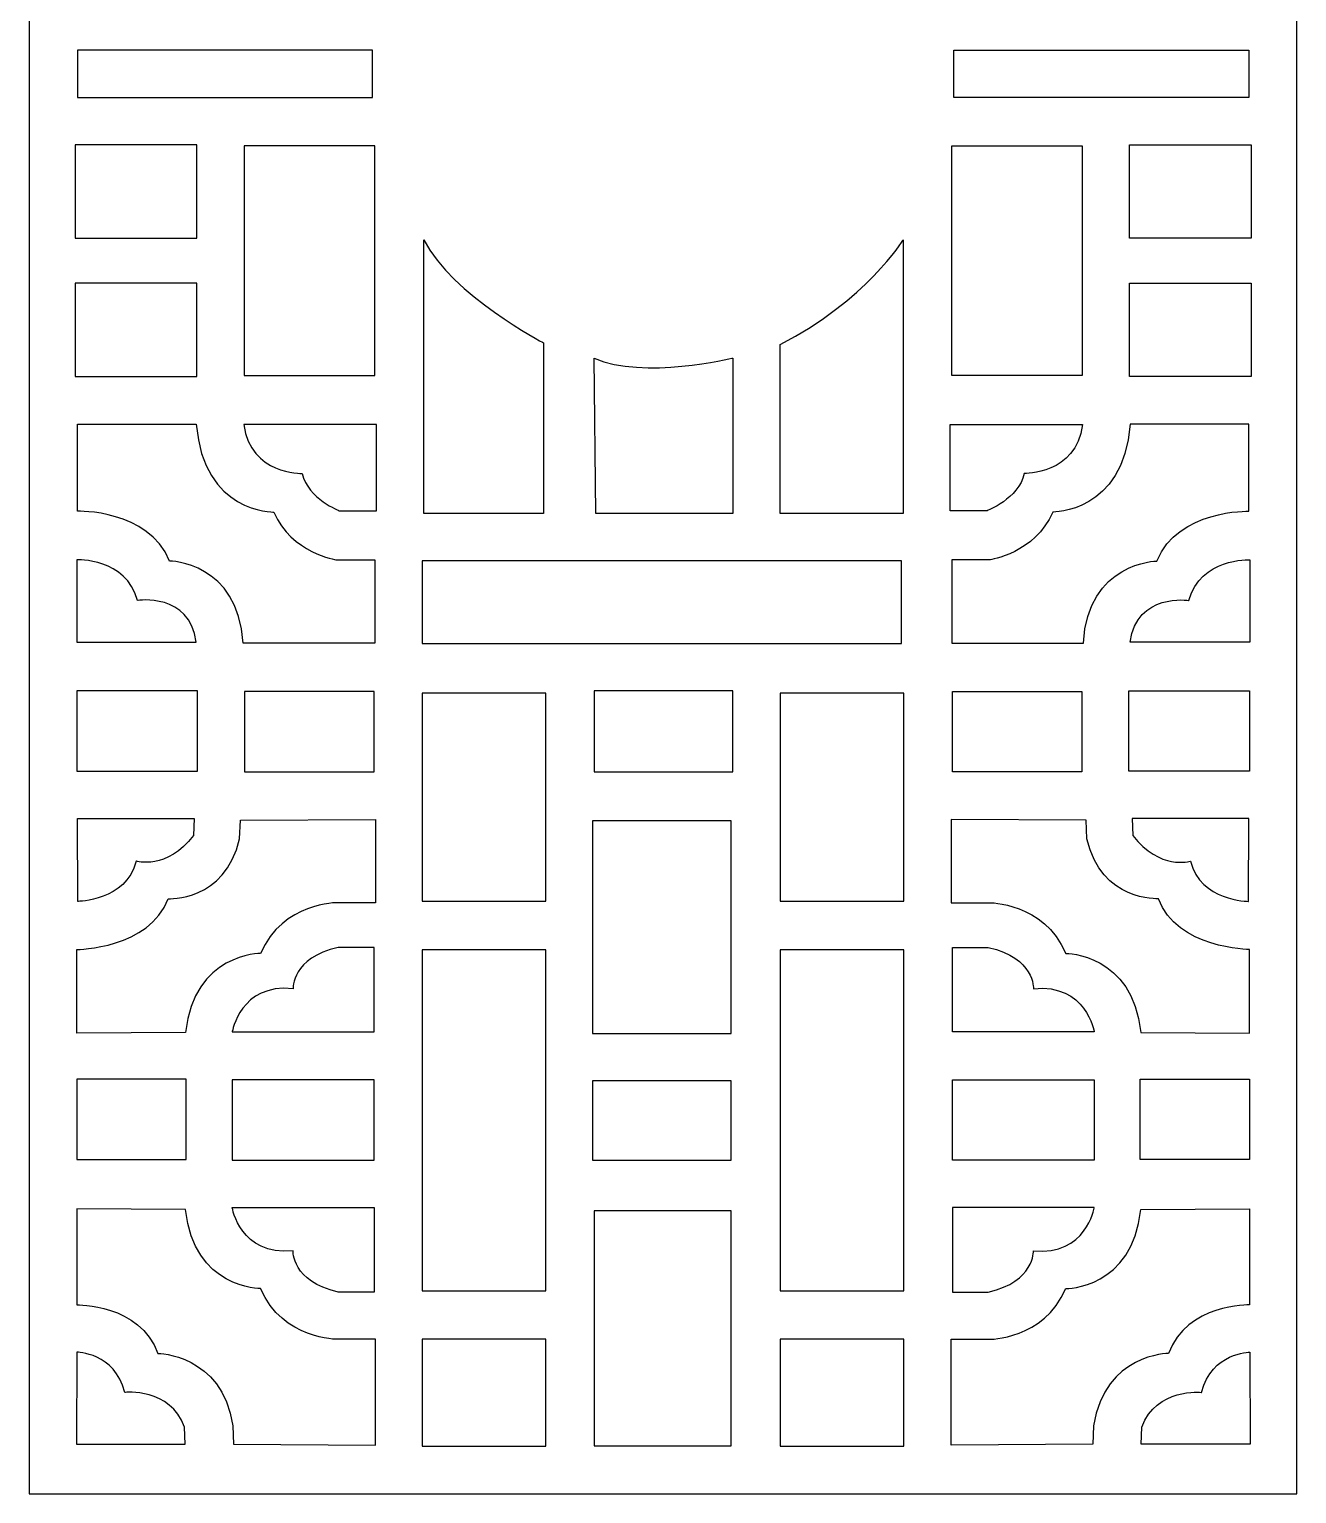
# Model space of a CAD drawing. Header units: centimetres. Extents: x -9.7 to 9.8, y -9.6 to 11.5.
# Drawn here: x -9.68 to -0.25, y -9.6 to 1.29 of the extents above; entities that cross this region are included whole.
import ezdxf

# ---------------------------------------------------------------- set-up
doc = ezdxf.new("R2010")
doc.units = ezdxf.units.CM
doc.header["$MEASUREMENT"] = 0
doc.layers.add('layer 1', color=7, linetype='Continuous')

msp = doc.modelspace()

# ---------------------------------------------------------------- linework, layer by layer
at = {"layer": 'layer 1', "color": 250}
for points, knots in [([(-9.68257, -9.60305), (-9.68257, -9.60305), (-9.68257, 11.51937), (-9.68257, 11.51937), (-9.68257, 11.51937), (-9.68257, 11.51937), (-0.25212, 11.51937), (-0.25212, 11.51937), (-0.25212, 11.51937), (-0.25212, 11.51937), (-0.25212, -9.60305), (-0.25212, -9.60305), (-0.25212, -9.60305), (-0.25212, -9.60305), (-9.68257, -9.60305), (-9.68257, -9.60305)], [0, 0, 0, 0, 0.2, 0.2, 0.2, 0.2, 0.4, 0.4, 0.4, 0.4, 0.6, 0.6, 0.6, 0.6, 1, 1, 1, 1]), ([(-9.32342, 0.78451), (-9.32342, 0.78451), (-9.32342, 1.1363), (-9.32342, 1.1363), (-9.32342, 1.1363), (-9.32342, 1.1363), (-7.12889, 1.1363), (-7.12889, 1.1363), (-7.12889, 1.1363), (-7.12889, 1.1363), (-7.12889, 0.78451), (-7.12889, 0.78451), (-7.12889, 0.78451), (-7.12889, 0.78451), (-9.32342, 0.78451), (-9.32342, 0.78451)], [0, 0, 0, 0, 0.2, 0.2, 0.2, 0.2, 0.4, 0.4, 0.4, 0.4, 0.6, 0.6, 0.6, 0.6, 1, 1, 1, 1]), ([(-0.60783, 0.78451), (-0.60783, 0.78451), (-0.60783, 1.1363), (-0.60783, 1.1363), (-0.60783, 1.1363), (-0.60783, 1.1363), (-2.80237, 1.1363), (-2.80237, 1.1363), (-2.80237, 1.1363), (-2.80237, 1.1363), (-2.80237, 0.78451), (-2.80237, 0.78451), (-2.80237, 0.78451), (-2.80237, 0.78451), (-0.60783, 0.78451), (-0.60783, 0.78451)], [0, 0, 0, 0, 0.2, 0.2, 0.2, 0.2, 0.4, 0.4, 0.4, 0.4, 0.6, 0.6, 0.6, 0.6, 1, 1, 1, 1]), ([(-9.34017, -0.2625), (-9.34017, -0.2625), (-9.34017, 0.43271), (-9.34017, 0.43271), (-9.34017, 0.43271), (-9.34017, 0.43271), (-8.43555, 0.43271), (-8.43555, 0.43271), (-8.43555, 0.43271), (-8.43555, 0.43271), (-8.43555, -0.2625), (-8.43555, -0.2625), (-8.43555, -0.2625), (-8.43555, -0.2625), (-9.34017, -0.2625), (-9.34017, -0.2625)], [0, 0, 0, 0, 0.2, 0.2, 0.2, 0.2, 0.4, 0.4, 0.4, 0.4, 0.6, 0.6, 0.6, 0.6, 1, 1, 1, 1]), ([(-8.08376, -1.28439), (-8.08376, -1.28439), (-8.08376, 0.42434), (-8.08376, 0.42434), (-8.08376, 0.42434), (-8.08376, 0.42434), (-7.11213, 0.42434), (-7.11213, 0.42434), (-7.11213, 0.42434), (-7.11213, 0.42434), (-7.11213, -1.28439), (-7.11213, -1.28439), (-7.11213, -1.28439), (-7.11213, -1.28439), (-8.08376, -1.28439), (-8.08376, -1.28439)], [0, 0, 0, 0, 0.2, 0.2, 0.2, 0.2, 0.4, 0.4, 0.4, 0.4, 0.6, 0.6, 0.6, 0.6, 1, 1, 1, 1]), ([(-1.8475, -1.28439), (-1.8475, -1.28439), (-1.8475, 0.42434), (-1.8475, 0.42434), (-1.8475, 0.42434), (-1.8475, 0.42434), (-2.81912, 0.42434), (-2.81912, 0.42434), (-2.81912, 0.42434), (-2.81912, 0.42434), (-2.81912, -1.28439), (-2.81912, -1.28439), (-2.81912, -1.28439), (-2.81912, -1.28439), (-1.8475, -1.28439), (-1.8475, -1.28439)], [0, 0, 0, 0, 0.2, 0.2, 0.2, 0.2, 0.4, 0.4, 0.4, 0.4, 0.6, 0.6, 0.6, 0.6, 1, 1, 1, 1]), ([(-0.59108, -0.2625), (-0.59108, -0.2625), (-0.59108, 0.43271), (-0.59108, 0.43271), (-0.59108, 0.43271), (-0.59108, 0.43271), (-1.4957, 0.43271), (-1.4957, 0.43271), (-1.4957, 0.43271), (-1.4957, 0.43271), (-1.4957, -0.2625), (-1.4957, -0.2625), (-1.4957, -0.2625), (-1.4957, -0.2625), (-0.59108, -0.2625), (-0.59108, -0.2625)], [0, 0, 0, 0, 0.2, 0.2, 0.2, 0.2, 0.4, 0.4, 0.4, 0.4, 0.6, 0.6, 0.6, 0.6, 1, 1, 1, 1]), ([(-6.74777, -2.31046), (-6.74777, -2.31046), (-5.85571, -2.31046), (-5.85571, -2.31046), (-5.85571, -2.31046), (-5.85571, -2.31046), (-5.85571, -1.04148), (-5.85571, -1.04148), (-5.85571, -1.04148), (-5.85571, -1.04148), (-6.53418, -0.68968), (-6.74777, -0.27507), (-6.74777, -0.27507), (-6.74777, -0.27507), (-6.74777, -2.31046), (-6.74777, -2.31046)], [0, 0, 0, 0, 0.2, 0.2, 0.2, 0.2, 0.4, 0.4, 0.4, 0.4, 0.6, 0.6, 0.6, 0.6, 1, 1, 1, 1]), ([(-4.09674, -2.31046), (-4.09674, -2.31046), (-3.17956, -2.31046), (-3.17956, -2.31046), (-3.17956, -2.31046), (-3.17956, -2.31046), (-3.17956, -0.27507), (-3.17956, -0.27507), (-3.17956, -0.27507), (-3.17956, -0.27507), (-3.45597, -0.72738), (-4.09674, -1.05404), (-4.09674, -1.05404), (-4.09674, -1.05404), (-4.09674, -2.31046), (-4.09674, -2.31046)], [0, 0, 0, 0, 0.2, 0.2, 0.2, 0.2, 0.4, 0.4, 0.4, 0.4, 0.6, 0.6, 0.6, 0.6, 1, 1, 1, 1]), ([(-9.34017, -1.29276), (-9.34017, -1.29276), (-9.34017, -0.59755), (-9.34017, -0.59755), (-9.34017, -0.59755), (-9.34017, -0.59755), (-8.43555, -0.59755), (-8.43555, -0.59755), (-8.43555, -0.59755), (-8.43555, -0.59755), (-8.43555, -1.29276), (-8.43555, -1.29276), (-8.43555, -1.29276), (-8.43555, -1.29276), (-9.34017, -1.29276), (-9.34017, -1.29276)], [0, 0, 0, 0, 0.2, 0.2, 0.2, 0.2, 0.4, 0.4, 0.4, 0.4, 0.6, 0.6, 0.6, 0.6, 1, 1, 1, 1]), ([(-0.59108, -1.29276), (-0.59108, -1.29276), (-0.59108, -0.59755), (-0.59108, -0.59755), (-0.59108, -0.59755), (-0.59108, -0.59755), (-1.4957, -0.59755), (-1.4957, -0.59755), (-1.4957, -0.59755), (-1.4957, -0.59755), (-1.4957, -1.29276), (-1.4957, -1.29276), (-1.4957, -1.29276), (-1.4957, -1.29276), (-0.59108, -1.29276), (-0.59108, -1.29276)], [0, 0, 0, 0, 0.2, 0.2, 0.2, 0.2, 0.4, 0.4, 0.4, 0.4, 0.6, 0.6, 0.6, 0.6, 1, 1, 1, 1]), ([(-5.46623, -2.31046), (-5.46623, -2.31046), (-4.44854, -2.31046), (-4.44854, -2.31046), (-4.44854, -2.31046), (-4.44854, -2.31046), (-4.44854, -1.15456), (-4.44854, -1.15456), (-4.44854, -1.15456), (-4.44854, -1.15456), (-5.11444, -1.31789), (-5.47879, -1.15456), (-5.47879, -1.15456), (-5.47879, -1.15456), (-5.46623, -2.31046), (-5.46623, -2.31046)], [0, 0, 0, 0, 0.2, 0.2, 0.2, 0.2, 0.4, 0.4, 0.4, 0.4, 0.6, 0.6, 0.6, 0.6, 1, 1, 1, 1]), ([(-8.09213, -3.2758), (-8.09213, -3.2758), (-7.11213, -3.2758), (-7.11213, -3.2758), (-7.11213, -3.2758), (-7.11213, -3.2758), (-7.11213, -2.65598), (-7.11213, -2.65598), (-7.11213, -2.65598), (-7.11213, -2.65598), (-7.39692, -2.65598), (-7.39692, -2.65598), (-7.39692, -2.65598), (-7.39692, -2.65598), (-7.73196, -2.60571), (-7.86388, -2.29999), (-7.86388, -2.29999), (-7.86388, -2.29999), (-8.38739, -2.31046), (-8.43974, -1.64665), (-8.43974, -1.64665), (-8.43974, -1.64665), (-9.32342, -1.64665), (-9.32342, -1.64665), (-9.32342, -1.64665), (-9.32342, -1.64665), (-9.32342, -2.29371), (-9.32342, -2.29371), (-9.32342, -2.29371), (-9.32342, -2.29371), (-8.79782, -2.27905), (-8.63867, -2.66434), (-8.63867, -2.66434), (-8.63867, -2.66434), (-8.12564, -2.67273), (-8.09213, -3.2758)], [0, 0, 0, 0, 0.1, 0.1, 0.1, 0.1, 0.2, 0.2, 0.2, 0.2, 0.3, 0.3, 0.3, 0.3, 0.4, 0.4, 0.4, 0.4, 0.5, 0.5, 0.5, 0.5, 0.6, 0.6, 0.6, 0.6, 0.7, 0.7, 0.7, 0.7, 0.8, 0.8, 0.8, 0.8, 1, 1, 1, 1]), ([(-7.09957, -2.29161), (-7.09957, -2.29161), (-7.37388, -2.29161), (-7.37388, -2.29161), (-7.37388, -2.29161), (-7.37388, -2.29161), (-7.60841, -2.20156), (-7.65239, -2.01311), (-7.65239, -2.01311), (-7.65239, -2.01311), (-8.0356, -2.02567), (-8.08585, -1.64874), (-8.08585, -1.64874), (-8.08585, -1.64874), (-7.09957, -1.64874), (-7.09957, -1.64874), (-7.09957, -1.64874), (-7.09957, -1.64874), (-7.09957, -2.29161), (-7.09957, -2.29161)], [0, 0, 0, 0, 0.16666667, 0.16666667, 0.16666667, 0.16666667, 0.33333333, 0.33333333, 0.33333333, 0.33333333, 0.5, 0.5, 0.5, 0.5, 0.66666667, 0.66666667, 0.66666667, 0.66666667, 1, 1, 1, 1]), ([(-2.83169, -2.29161), (-2.83169, -2.29161), (-2.55737, -2.29161), (-2.55737, -2.29161), (-2.55737, -2.29161), (-2.55737, -2.29161), (-2.32284, -2.20156), (-2.27887, -2.01311), (-2.27887, -2.01311), (-2.27887, -2.01311), (-1.89566, -2.02567), (-1.8454, -1.64874), (-1.8454, -1.64874), (-1.8454, -1.64874), (-2.83169, -1.64874), (-2.83169, -1.64874), (-2.83169, -1.64874), (-2.83169, -1.64874), (-2.83169, -2.29161), (-2.83169, -2.29161)], [0, 0, 0, 0, 0.16666667, 0.16666667, 0.16666667, 0.16666667, 0.33333333, 0.33333333, 0.33333333, 0.33333333, 0.5, 0.5, 0.5, 0.5, 0.66666667, 0.66666667, 0.66666667, 0.66666667, 1, 1, 1, 1]), ([(-1.83912, -3.2758), (-1.83912, -3.2758), (-2.81912, -3.2758), (-2.81912, -3.2758), (-2.81912, -3.2758), (-2.81912, -3.2758), (-2.81912, -2.65598), (-2.81912, -2.65598), (-2.81912, -2.65598), (-2.81912, -2.65598), (-2.53434, -2.65598), (-2.53434, -2.65598), (-2.53434, -2.65598), (-2.53434, -2.65598), (-2.19929, -2.60571), (-2.06737, -2.29999), (-2.06737, -2.29999), (-2.06737, -2.29999), (-1.54386, -2.31046), (-1.49152, -1.64665), (-1.49152, -1.64665), (-1.49152, -1.64665), (-0.60783, -1.64665), (-0.60783, -1.64665), (-0.60783, -1.64665), (-0.60783, -1.64665), (-0.60783, -2.29371), (-0.60783, -2.29371), (-0.60783, -2.29371), (-0.60783, -2.29371), (-1.13344, -2.27905), (-1.29258, -2.66434), (-1.29258, -2.66434), (-1.29258, -2.66434), (-1.80562, -2.67273), (-1.83912, -3.2758)], [0, 0, 0, 0, 0.1, 0.1, 0.1, 0.1, 0.2, 0.2, 0.2, 0.2, 0.3, 0.3, 0.3, 0.3, 0.4, 0.4, 0.4, 0.4, 0.5, 0.5, 0.5, 0.5, 0.6, 0.6, 0.6, 0.6, 0.7, 0.7, 0.7, 0.7, 0.8, 0.8, 0.8, 0.8, 1, 1, 1, 1]), ([(-8.43974, -3.26743), (-8.43974, -3.26743), (-9.3297, -3.26743), (-9.3297, -3.26743), (-9.3297, -3.26743), (-9.3297, -3.26743), (-9.3297, -2.65598), (-9.3297, -2.65598), (-9.3297, -2.65598), (-9.3297, -2.65598), (-8.96115, -2.63922), (-8.87739, -2.95751), (-8.87739, -2.95751), (-8.87739, -2.95751), (-8.49, -2.89888), (-8.43974, -3.26743)], [0, 0, 0, 0, 0.2, 0.2, 0.2, 0.2, 0.4, 0.4, 0.4, 0.4, 0.6, 0.6, 0.6, 0.6, 1, 1, 1, 1]), ([(-6.76033, -3.2779), (-6.76033, -3.2779), (-6.76033, -2.66226), (-6.76033, -2.66226), (-6.76033, -2.66226), (-6.76033, -2.66226), (-3.19212, -2.66226), (-3.19212, -2.66226), (-3.19212, -2.66226), (-3.19212, -2.66226), (-3.19212, -3.2779), (-3.19212, -3.2779), (-3.19212, -3.2779), (-3.19212, -3.2779), (-6.76033, -3.2779), (-6.76033, -3.2779)], [0, 0, 0, 0, 0.2, 0.2, 0.2, 0.2, 0.4, 0.4, 0.4, 0.4, 0.6, 0.6, 0.6, 0.6, 1, 1, 1, 1]), ([(-1.49152, -3.26743), (-1.49152, -3.26743), (-0.60155, -3.26743), (-0.60155, -3.26743), (-0.60155, -3.26743), (-0.60155, -3.26743), (-0.60155, -2.65598), (-0.60155, -2.65598), (-0.60155, -2.65598), (-0.60155, -2.65598), (-0.9701, -2.63922), (-1.05386, -2.95751), (-1.05386, -2.95751), (-1.05386, -2.95751), (-1.44126, -2.89888), (-1.49152, -3.26743)], [0, 0, 0, 0, 0.2, 0.2, 0.2, 0.2, 0.4, 0.4, 0.4, 0.4, 0.6, 0.6, 0.6, 0.6, 1, 1, 1, 1]), ([(-9.32847, -4.22775), (-9.32847, -4.22775), (-9.32847, -3.62969), (-9.32847, -3.62969), (-9.32847, -3.62969), (-9.32847, -3.62969), (-8.43049, -3.62969), (-8.43049, -3.62969), (-8.43049, -3.62969), (-8.43049, -3.62969), (-8.43049, -4.22775), (-8.43049, -4.22775), (-8.43049, -4.22775), (-8.43049, -4.22775), (-9.32847, -4.22775), (-9.32847, -4.22775)], [0, 0, 0, 0, 0.2, 0.2, 0.2, 0.2, 0.4, 0.4, 0.4, 0.4, 0.6, 0.6, 0.6, 0.6, 1, 1, 1, 1]), ([(-8.08053, -4.23277), (-8.08053, -4.23277), (-8.08053, -3.63472), (-8.08053, -3.63472), (-8.08053, -3.63472), (-8.08053, -3.63472), (-7.11705, -3.63472), (-7.11705, -3.63472), (-7.11705, -3.63472), (-7.11705, -3.63472), (-7.11705, -4.23277), (-7.11705, -4.23277), (-7.11705, -4.23277), (-7.11705, -4.23277), (-8.08053, -4.23277), (-8.08053, -4.23277)], [0, 0, 0, 0, 0.2, 0.2, 0.2, 0.2, 0.4, 0.4, 0.4, 0.4, 0.6, 0.6, 0.6, 0.6, 1, 1, 1, 1]), ([(-6.76033, -5.19602), (-6.76033, -5.19602), (-6.76033, -3.64645), (-6.76033, -3.64645), (-6.76033, -3.64645), (-6.76033, -3.64645), (-5.83896, -3.64645), (-5.83896, -3.64645), (-5.83896, -3.64645), (-5.83896, -3.64645), (-5.83896, -5.19602), (-5.83896, -5.19602), (-5.83896, -5.19602), (-5.83896, -5.19602), (-6.76033, -5.19602), (-6.76033, -5.19602)], [0, 0, 0, 0, 0.2, 0.2, 0.2, 0.2, 0.4, 0.4, 0.4, 0.4, 0.6, 0.6, 0.6, 0.6, 1, 1, 1, 1]), ([(-5.47879, -4.23277), (-5.47879, -4.23277), (-5.47879, -3.62969), (-5.47879, -3.62969), (-5.47879, -3.62969), (-5.47879, -3.62969), (-4.44854, -3.62969), (-4.44854, -3.62969), (-4.44854, -3.62969), (-4.44854, -3.62969), (-4.44854, -4.23277), (-4.44854, -4.23277), (-4.44854, -4.23277), (-4.44854, -4.23277), (-5.47879, -4.23277), (-5.47879, -4.23277)], [0, 0, 0, 0, 0.2, 0.2, 0.2, 0.2, 0.4, 0.4, 0.4, 0.4, 0.6, 0.6, 0.6, 0.6, 1, 1, 1, 1]), ([(-4.09674, -5.19602), (-4.09674, -5.19602), (-4.09674, -3.64645), (-4.09674, -3.64645), (-4.09674, -3.64645), (-4.09674, -3.64645), (-3.17537, -3.64645), (-3.17537, -3.64645), (-3.17537, -3.64645), (-3.17537, -3.64645), (-3.17537, -5.19602), (-3.17537, -5.19602), (-3.17537, -5.19602), (-3.17537, -5.19602), (-4.09674, -5.19602), (-4.09674, -5.19602)], [0, 0, 0, 0, 0.2, 0.2, 0.2, 0.2, 0.4, 0.4, 0.4, 0.4, 0.6, 0.6, 0.6, 0.6, 1, 1, 1, 1]), ([(-1.85072, -4.23277), (-1.85072, -4.23277), (-1.85072, -3.63472), (-1.85072, -3.63472), (-1.85072, -3.63472), (-1.85072, -3.63472), (-2.81421, -3.63472), (-2.81421, -3.63472), (-2.81421, -3.63472), (-2.81421, -3.63472), (-2.81421, -4.23277), (-2.81421, -4.23277), (-2.81421, -4.23277), (-2.81421, -4.23277), (-1.85072, -4.23277), (-1.85072, -4.23277)], [0, 0, 0, 0, 0.2, 0.2, 0.2, 0.2, 0.4, 0.4, 0.4, 0.4, 0.6, 0.6, 0.6, 0.6, 1, 1, 1, 1]), ([(-0.60278, -4.22775), (-0.60278, -4.22775), (-0.60278, -3.62969), (-0.60278, -3.62969), (-0.60278, -3.62969), (-0.60278, -3.62969), (-1.50076, -3.62969), (-1.50076, -3.62969), (-1.50076, -3.62969), (-1.50076, -3.62969), (-1.50076, -4.22775), (-1.50076, -4.22775), (-1.50076, -4.22775), (-1.50076, -4.22775), (-0.60278, -4.22775), (-0.60278, -4.22775)], [0, 0, 0, 0, 0.2, 0.2, 0.2, 0.2, 0.4, 0.4, 0.4, 0.4, 0.6, 0.6, 0.6, 0.6, 1, 1, 1, 1]), ([(-9.32845, -6.17645), (-9.32845, -6.17645), (-8.51931, -6.17143), (-8.51931, -6.17143), (-8.51931, -6.17143), (-8.45901, -5.58342), (-7.96147, -5.58342), (-7.96147, -5.58342), (-7.96147, -5.58342), (-7.79562, -5.20147), (-7.38854, -5.20649), (-7.38854, -5.20649), (-7.38854, -5.20649), (-7.38854, -5.20649), (-7.1071, -5.20649), (-7.1071, -5.20649), (-7.1071, -5.20649), (-7.1071, -5.20649), (-7.1071, -4.58666), (-7.1071, -4.58666), (-7.1071, -4.58666), (-7.1071, -4.58666), (-8.11223, -4.59315), (-8.11223, -4.59315), (-8.11223, -4.59315), (-8.11223, -4.59315), (-8.11726, -4.73074), (-8.11726, -4.73074), (-8.11726, -4.73074), (-8.22783, -5.20147), (-8.64998, -5.17634), (-8.64998, -5.17634), (-8.64998, -5.17634), (-8.78568, -5.54824), (-9.32845, -5.55494), (-9.32845, -5.55494), (-9.32845, -5.55494), (-9.32845, -5.55494), (-9.32845, -6.17645), (-9.32845, -6.17645)], [0, 0, 0, 0, 0.09090909, 0.09090909, 0.09090909, 0.09090909, 0.18181818, 0.18181818, 0.18181818, 0.18181818, 0.27272727, 0.27272727, 0.27272727, 0.27272727, 0.36363636, 0.36363636, 0.36363636, 0.36363636, 0.45454545, 0.45454545, 0.45454545, 0.45454545, 0.54545455, 0.54545455, 0.54545455, 0.54545455, 0.63636364, 0.63636364, 0.63636364, 0.63636364, 0.72727273, 0.72727273, 0.72727273, 0.72727273, 0.81818182, 0.81818182, 0.81818182, 0.81818182, 1, 1, 1, 1]), ([(-9.32342, -4.58065), (-9.32342, -4.58065), (-9.32132, -5.19629), (-9.32132, -5.19629), (-9.32132, -5.19629), (-9.32132, -5.19629), (-8.96324, -5.19569), (-8.88786, -4.89774), (-8.88786, -4.89774), (-8.88786, -4.89774), (-8.65931, -4.96714), (-8.45948, -4.70628), (-8.45948, -4.70628), (-8.45948, -4.70628), (-8.4559, -4.58065), (-8.4559, -4.58065), (-8.4559, -4.58065), (-8.4559, -4.58065), (-9.32342, -4.58065), (-9.32342, -4.58065)], [0, 0, 0, 0, 0.16666667, 0.16666667, 0.16666667, 0.16666667, 0.33333333, 0.33333333, 0.33333333, 0.33333333, 0.5, 0.5, 0.5, 0.5, 0.66666667, 0.66666667, 0.66666667, 0.66666667, 1, 1, 1, 1]), ([(-5.49135, -6.18022), (-5.49135, -6.18022), (-5.49135, -4.59714), (-5.49135, -4.59714), (-5.49135, -4.59714), (-5.49135, -4.59714), (-4.4611, -4.59714), (-4.4611, -4.59714), (-4.4611, -4.59714), (-4.4611, -4.59714), (-4.4611, -6.18022), (-4.4611, -6.18022), (-4.4611, -6.18022), (-4.4611, -6.18022), (-5.49135, -6.18022), (-5.49135, -6.18022)], [0, 0, 0, 0, 0.2, 0.2, 0.2, 0.2, 0.4, 0.4, 0.4, 0.4, 0.6, 0.6, 0.6, 0.6, 1, 1, 1, 1]), ([(-0.60281, -6.17645), (-0.60281, -6.17645), (-1.41194, -6.17143), (-1.41194, -6.17143), (-1.41194, -6.17143), (-1.47225, -5.58342), (-1.96979, -5.58342), (-1.96979, -5.58342), (-1.96979, -5.58342), (-2.13563, -5.20147), (-2.54271, -5.20649), (-2.54271, -5.20649), (-2.54271, -5.20649), (-2.54271, -5.20649), (-2.82415, -5.20649), (-2.82415, -5.20649), (-2.82415, -5.20649), (-2.82415, -5.20649), (-2.82415, -4.58666), (-2.82415, -4.58666), (-2.82415, -4.58666), (-2.82415, -4.58666), (-1.81902, -4.59315), (-1.81902, -4.59315), (-1.81902, -4.59315), (-1.81902, -4.59315), (-1.814, -4.73074), (-1.814, -4.73074), (-1.814, -4.73074), (-1.70343, -5.20147), (-1.28127, -5.17634), (-1.28127, -5.17634), (-1.28127, -5.17634), (-1.14558, -5.54824), (-0.60281, -5.55494), (-0.60281, -5.55494), (-0.60281, -5.55494), (-0.60281, -5.55494), (-0.60281, -6.17645), (-0.60281, -6.17645)], [0, 0, 0, 0, 0.09090909, 0.09090909, 0.09090909, 0.09090909, 0.18181818, 0.18181818, 0.18181818, 0.18181818, 0.27272727, 0.27272727, 0.27272727, 0.27272727, 0.36363636, 0.36363636, 0.36363636, 0.36363636, 0.45454545, 0.45454545, 0.45454545, 0.45454545, 0.54545455, 0.54545455, 0.54545455, 0.54545455, 0.63636364, 0.63636364, 0.63636364, 0.63636364, 0.72727273, 0.72727273, 0.72727273, 0.72727273, 0.81818182, 0.81818182, 0.81818182, 0.81818182, 1, 1, 1, 1]), ([(-0.60783, -4.58065), (-0.60783, -4.58065), (-0.60993, -5.19629), (-0.60993, -5.19629), (-0.60993, -5.19629), (-0.60993, -5.19629), (-0.968, -5.19569), (-1.04339, -4.89774), (-1.04339, -4.89774), (-1.04339, -4.89774), (-1.27194, -4.96714), (-1.47177, -4.70628), (-1.47177, -4.70628), (-1.47177, -4.70628), (-1.47536, -4.58065), (-1.47536, -4.58065), (-1.47536, -4.58065), (-1.47536, -4.58065), (-0.60783, -4.58065), (-0.60783, -4.58065)], [0, 0, 0, 0, 0.16666667, 0.16666667, 0.16666667, 0.16666667, 0.33333333, 0.33333333, 0.33333333, 0.33333333, 0.5, 0.5, 0.5, 0.5, 0.66666667, 0.66666667, 0.66666667, 0.66666667, 1, 1, 1, 1]), ([(-7.11715, -5.53944), (-7.11715, -5.53944), (-7.11715, -6.16766), (-7.11715, -6.16766), (-7.11715, -6.16766), (-7.11715, -6.16766), (-8.17254, -6.16766), (-8.17254, -6.16766), (-8.17254, -6.16766), (-8.17254, -6.16766), (-8.11223, -5.80581), (-7.72023, -5.84601), (-7.72023, -5.84601), (-7.72023, -5.84601), (-7.73028, -5.61483), (-7.38352, -5.53944), (-7.38352, -5.53944), (-7.38352, -5.53944), (-7.11715, -5.53944), (-7.11715, -5.53944)], [0, 0, 0, 0, 0.16666667, 0.16666667, 0.16666667, 0.16666667, 0.33333333, 0.33333333, 0.33333333, 0.33333333, 0.5, 0.5, 0.5, 0.5, 0.66666667, 0.66666667, 0.66666667, 0.66666667, 1, 1, 1, 1]), ([(-2.8141, -5.53944), (-2.8141, -5.53944), (-2.8141, -6.16766), (-2.8141, -6.16766), (-2.8141, -6.16766), (-2.8141, -6.16766), (-1.75871, -6.16766), (-1.75871, -6.16766), (-1.75871, -6.16766), (-1.75871, -6.16766), (-1.81902, -5.80581), (-2.21102, -5.84601), (-2.21102, -5.84601), (-2.21102, -5.84601), (-2.20097, -5.61483), (-2.54774, -5.53944), (-2.54774, -5.53944), (-2.54774, -5.53944), (-2.8141, -5.53944), (-2.8141, -5.53944)], [0, 0, 0, 0, 0.16666667, 0.16666667, 0.16666667, 0.16666667, 0.33333333, 0.33333333, 0.33333333, 0.33333333, 0.5, 0.5, 0.5, 0.5, 0.66666667, 0.66666667, 0.66666667, 0.66666667, 1, 1, 1, 1]), ([(-6.76033, -8.09415), (-6.76033, -8.09415), (-6.76033, -5.5562), (-6.76033, -5.5562), (-6.76033, -5.5562), (-6.76033, -5.5562), (-5.83896, -5.5562), (-5.83896, -5.5562), (-5.83896, -5.5562), (-5.83896, -5.5562), (-5.83896, -8.09415), (-5.83896, -8.09415), (-5.83896, -8.09415), (-5.83896, -8.09415), (-6.76033, -8.09415), (-6.76033, -8.09415)], [0, 0, 0, 0, 0.2, 0.2, 0.2, 0.2, 0.4, 0.4, 0.4, 0.4, 0.6, 0.6, 0.6, 0.6, 1, 1, 1, 1]), ([(-4.09674, -8.09415), (-4.09674, -8.09415), (-4.09674, -5.5562), (-4.09674, -5.5562), (-4.09674, -5.5562), (-4.09674, -5.5562), (-3.17537, -5.5562), (-3.17537, -5.5562), (-3.17537, -5.5562), (-3.17537, -5.5562), (-3.17537, -8.09415), (-3.17537, -8.09415), (-3.17537, -8.09415), (-3.17537, -8.09415), (-4.09674, -8.09415), (-4.09674, -8.09415)], [0, 0, 0, 0, 0.2, 0.2, 0.2, 0.2, 0.4, 0.4, 0.4, 0.4, 0.6, 0.6, 0.6, 0.6, 1, 1, 1, 1]), ([(-9.32845, -7.1175), (-9.32845, -7.1175), (-9.32845, -6.51945), (-9.32845, -6.51945), (-9.32845, -6.51945), (-9.32845, -6.51945), (-8.51429, -6.51945), (-8.51429, -6.51945), (-8.51429, -6.51945), (-8.51429, -6.51945), (-8.51429, -7.1175), (-8.51429, -7.1175), (-8.51429, -7.1175), (-8.51429, -7.1175), (-9.32845, -7.1175), (-9.32845, -7.1175)], [0, 0, 0, 0, 0.2, 0.2, 0.2, 0.2, 0.4, 0.4, 0.4, 0.4, 0.6, 0.6, 0.6, 0.6, 1, 1, 1, 1]), ([(-8.17264, -7.12253), (-8.17264, -7.12253), (-8.17264, -6.52447), (-8.17264, -6.52447), (-8.17264, -6.52447), (-8.17264, -6.52447), (-7.11706, -6.52447), (-7.11706, -6.52447), (-7.11706, -6.52447), (-7.11706, -6.52447), (-7.11706, -7.12253), (-7.11706, -7.12253), (-7.11706, -7.12253), (-7.11706, -7.12253), (-8.17264, -7.12253), (-8.17264, -7.12253)], [0, 0, 0, 0, 0.2, 0.2, 0.2, 0.2, 0.4, 0.4, 0.4, 0.4, 0.6, 0.6, 0.6, 0.6, 1, 1, 1, 1]), ([(-5.49135, -7.12253), (-5.49135, -7.12253), (-5.49135, -6.53201), (-5.49135, -6.53201), (-5.49135, -6.53201), (-5.49135, -6.53201), (-4.4611, -6.53201), (-4.4611, -6.53201), (-4.4611, -6.53201), (-4.4611, -6.53201), (-4.4611, -7.12253), (-4.4611, -7.12253), (-4.4611, -7.12253), (-4.4611, -7.12253), (-5.49135, -7.12253), (-5.49135, -7.12253)], [0, 0, 0, 0, 0.2, 0.2, 0.2, 0.2, 0.4, 0.4, 0.4, 0.4, 0.6, 0.6, 0.6, 0.6, 1, 1, 1, 1]), ([(-1.75862, -7.12253), (-1.75862, -7.12253), (-1.75862, -6.52447), (-1.75862, -6.52447), (-1.75862, -6.52447), (-1.75862, -6.52447), (-2.81419, -6.52447), (-2.81419, -6.52447), (-2.81419, -6.52447), (-2.81419, -6.52447), (-2.81419, -7.12253), (-2.81419, -7.12253), (-2.81419, -7.12253), (-2.81419, -7.12253), (-1.75862, -7.12253), (-1.75862, -7.12253)], [0, 0, 0, 0, 0.2, 0.2, 0.2, 0.2, 0.4, 0.4, 0.4, 0.4, 0.6, 0.6, 0.6, 0.6, 1, 1, 1, 1]), ([(-0.60281, -7.1175), (-0.60281, -7.1175), (-0.60281, -6.51945), (-0.60281, -6.51945), (-0.60281, -6.51945), (-0.60281, -6.51945), (-1.41697, -6.51945), (-1.41697, -6.51945), (-1.41697, -6.51945), (-1.41697, -6.51945), (-1.41697, -7.1175), (-1.41697, -7.1175), (-1.41697, -7.1175), (-1.41697, -7.1175), (-0.60281, -7.1175), (-0.60281, -7.1175)], [0, 0, 0, 0, 0.2, 0.2, 0.2, 0.2, 0.4, 0.4, 0.4, 0.4, 0.6, 0.6, 0.6, 0.6, 1, 1, 1, 1]), ([(-9.32845, -7.48438), (-9.32845, -7.48438), (-8.51931, -7.4894), (-8.51931, -7.4894), (-8.51931, -7.4894), (-8.45901, -8.07741), (-7.96147, -8.07741), (-7.96147, -8.07741), (-7.96147, -8.07741), (-7.79562, -8.45936), (-7.38854, -8.45433), (-7.38854, -8.45433), (-7.38854, -8.45433), (-7.38854, -8.45433), (-7.1071, -8.45433), (-7.1071, -8.45433), (-7.1071, -8.45433), (-7.1071, -8.45433), (-7.1071, -9.24168), (-7.1071, -9.24168), (-7.1071, -9.24168), (-7.1071, -9.24168), (-8.16249, -9.23519), (-8.16249, -9.23519), (-8.16249, -9.23519), (-8.16249, -9.23519), (-8.16752, -9.09762), (-8.16752, -9.09762), (-8.16752, -9.09762), (-8.25295, -8.55987), (-8.72536, -8.55987), (-8.72536, -8.55987), (-8.72536, -8.55987), (-8.86106, -8.18797), (-9.32845, -8.19802), (-9.32845, -8.19802), (-9.32845, -8.19802), (-9.32845, -8.19802), (-9.32845, -7.48438), (-9.32845, -7.48438)], [0, 0, 0, 0, 0.09090909, 0.09090909, 0.09090909, 0.09090909, 0.18181818, 0.18181818, 0.18181818, 0.18181818, 0.27272727, 0.27272727, 0.27272727, 0.27272727, 0.36363636, 0.36363636, 0.36363636, 0.36363636, 0.45454545, 0.45454545, 0.45454545, 0.45454545, 0.54545455, 0.54545455, 0.54545455, 0.54545455, 0.63636364, 0.63636364, 0.63636364, 0.63636364, 0.72727273, 0.72727273, 0.72727273, 0.72727273, 0.81818182, 0.81818182, 0.81818182, 0.81818182, 1, 1, 1, 1]), ([(-7.11715, -8.10254), (-7.11715, -8.10254), (-7.11715, -7.47433), (-7.11715, -7.47433), (-7.11715, -7.47433), (-7.11715, -7.47433), (-8.17254, -7.47433), (-8.17254, -7.47433), (-8.17254, -7.47433), (-8.17254, -7.47433), (-8.11223, -7.83617), (-7.72023, -7.79597), (-7.72023, -7.79597), (-7.72023, -7.79597), (-7.73028, -8.02715), (-7.38352, -8.10254), (-7.38352, -8.10254), (-7.38352, -8.10254), (-7.11715, -8.10254), (-7.11715, -8.10254)], [0, 0, 0, 0, 0.16666667, 0.16666667, 0.16666667, 0.16666667, 0.33333333, 0.33333333, 0.33333333, 0.33333333, 0.5, 0.5, 0.5, 0.5, 0.66666667, 0.66666667, 0.66666667, 0.66666667, 1, 1, 1, 1]), ([(-5.47879, -9.24587), (-5.47879, -9.24587), (-5.47879, -7.49945), (-5.47879, -7.49945), (-5.47879, -7.49945), (-5.47879, -7.49945), (-4.4611, -7.49945), (-4.4611, -7.49945), (-4.4611, -7.49945), (-4.4611, -7.49945), (-4.4611, -9.24587), (-4.4611, -9.24587), (-4.4611, -9.24587), (-4.4611, -9.24587), (-5.47879, -9.24587), (-5.47879, -9.24587)], [0, 0, 0, 0, 0.2, 0.2, 0.2, 0.2, 0.4, 0.4, 0.4, 0.4, 0.6, 0.6, 0.6, 0.6, 1, 1, 1, 1]), ([(-0.60281, -7.48438), (-0.60281, -7.48438), (-1.41194, -7.4894), (-1.41194, -7.4894), (-1.41194, -7.4894), (-1.47225, -8.07741), (-1.96979, -8.07741), (-1.96979, -8.07741), (-1.96979, -8.07741), (-2.13563, -8.45936), (-2.54271, -8.45433), (-2.54271, -8.45433), (-2.54271, -8.45433), (-2.54271, -8.45433), (-2.82415, -8.45433), (-2.82415, -8.45433), (-2.82415, -8.45433), (-2.82415, -8.45433), (-2.82415, -9.24168), (-2.82415, -9.24168), (-2.82415, -9.24168), (-2.82415, -9.24168), (-1.76877, -9.23519), (-1.76877, -9.23519), (-1.76877, -9.23519), (-1.76877, -9.23519), (-1.76374, -9.09762), (-1.76374, -9.09762), (-1.76374, -9.09762), (-1.6783, -8.55987), (-1.20589, -8.55987), (-1.20589, -8.55987), (-1.20589, -8.55987), (-1.0702, -8.18797), (-0.60281, -8.19802), (-0.60281, -8.19802), (-0.60281, -8.19802), (-0.60281, -8.19802), (-0.60281, -7.48438), (-0.60281, -7.48438)], [0, 0, 0, 0, 0.09090909, 0.09090909, 0.09090909, 0.09090909, 0.18181818, 0.18181818, 0.18181818, 0.18181818, 0.27272727, 0.27272727, 0.27272727, 0.27272727, 0.36363636, 0.36363636, 0.36363636, 0.36363636, 0.45454545, 0.45454545, 0.45454545, 0.45454545, 0.54545455, 0.54545455, 0.54545455, 0.54545455, 0.63636364, 0.63636364, 0.63636364, 0.63636364, 0.72727273, 0.72727273, 0.72727273, 0.72727273, 0.81818182, 0.81818182, 0.81818182, 0.81818182, 1, 1, 1, 1]), ([(-2.8141, -8.10254), (-2.8141, -8.10254), (-2.8141, -7.47433), (-2.8141, -7.47433), (-2.8141, -7.47433), (-2.8141, -7.47433), (-1.75871, -7.47433), (-1.75871, -7.47433), (-1.75871, -7.47433), (-1.75871, -7.47433), (-1.81902, -7.83617), (-2.21102, -7.79597), (-2.21102, -7.79597), (-2.21102, -7.79597), (-2.20097, -8.02715), (-2.54774, -8.10254), (-2.54774, -8.10254), (-2.54774, -8.10254), (-2.8141, -8.10254), (-2.8141, -8.10254)], [0, 0, 0, 0, 0.16666667, 0.16666667, 0.16666667, 0.16666667, 0.33333333, 0.33333333, 0.33333333, 0.33333333, 0.5, 0.5, 0.5, 0.5, 0.66666667, 0.66666667, 0.66666667, 0.66666667, 1, 1, 1, 1]), ([(-6.76033, -9.25006), (-6.76033, -9.25006), (-6.76033, -8.45433), (-6.76033, -8.45433), (-6.76033, -8.45433), (-6.76033, -8.45433), (-5.83896, -8.45433), (-5.83896, -8.45433), (-5.83896, -8.45433), (-5.83896, -8.45433), (-5.83896, -9.25006), (-5.83896, -9.25006), (-5.83896, -9.25006), (-5.83896, -9.25006), (-6.76033, -9.25006), (-6.76033, -9.25006)], [0, 0, 0, 0, 0.2, 0.2, 0.2, 0.2, 0.4, 0.4, 0.4, 0.4, 0.6, 0.6, 0.6, 0.6, 1, 1, 1, 1]), ([(-4.09674, -9.25006), (-4.09674, -9.25006), (-4.09674, -8.45433), (-4.09674, -8.45433), (-4.09674, -8.45433), (-4.09674, -8.45433), (-3.17537, -8.45433), (-3.17537, -8.45433), (-3.17537, -8.45433), (-3.17537, -8.45433), (-3.17537, -9.25006), (-3.17537, -9.25006), (-3.17537, -9.25006), (-3.17537, -9.25006), (-4.09674, -9.25006), (-4.09674, -9.25006)], [0, 0, 0, 0, 0.2, 0.2, 0.2, 0.2, 0.4, 0.4, 0.4, 0.4, 0.6, 0.6, 0.6, 0.6, 1, 1, 1, 1]), ([(-9.33179, -9.23331), (-9.33179, -9.23331), (-9.3297, -8.55065), (-9.3297, -8.55065), (-9.3297, -8.55065), (-9.3297, -8.55065), (-9.04701, -8.55125), (-8.97162, -8.8492), (-8.97162, -8.8492), (-8.97162, -8.8492), (-8.63418, -8.8133), (-8.52649, -9.10767), (-8.52649, -9.10767), (-8.52649, -9.10767), (-8.5229, -9.23331), (-8.5229, -9.23331), (-8.5229, -9.23331), (-8.5229, -9.23331), (-9.33179, -9.23331), (-9.33179, -9.23331)], [0, 0, 0, 0, 0.16666667, 0.16666667, 0.16666667, 0.16666667, 0.33333333, 0.33333333, 0.33333333, 0.33333333, 0.5, 0.5, 0.5, 0.5, 0.66666667, 0.66666667, 0.66666667, 0.66666667, 1, 1, 1, 1]), ([(-0.59946, -9.23331), (-0.59946, -9.23331), (-0.60155, -8.55065), (-0.60155, -8.55065), (-0.60155, -8.55065), (-0.60155, -8.55065), (-0.88425, -8.55125), (-0.95963, -8.8492), (-0.95963, -8.8492), (-0.95963, -8.8492), (-1.29707, -8.8133), (-1.40476, -9.10767), (-1.40476, -9.10767), (-1.40476, -9.10767), (-1.40835, -9.23331), (-1.40835, -9.23331), (-1.40835, -9.23331), (-1.40835, -9.23331), (-0.59946, -9.23331), (-0.59946, -9.23331)], [0, 0, 0, 0, 0.16666667, 0.16666667, 0.16666667, 0.16666667, 0.33333333, 0.33333333, 0.33333333, 0.33333333, 0.5, 0.5, 0.5, 0.5, 0.66666667, 0.66666667, 0.66666667, 0.66666667, 1, 1, 1, 1])]:
    msp.add_open_spline(points, degree=3, knots=knots, dxfattribs=at)

doc.saveas('drawing.dxf')
